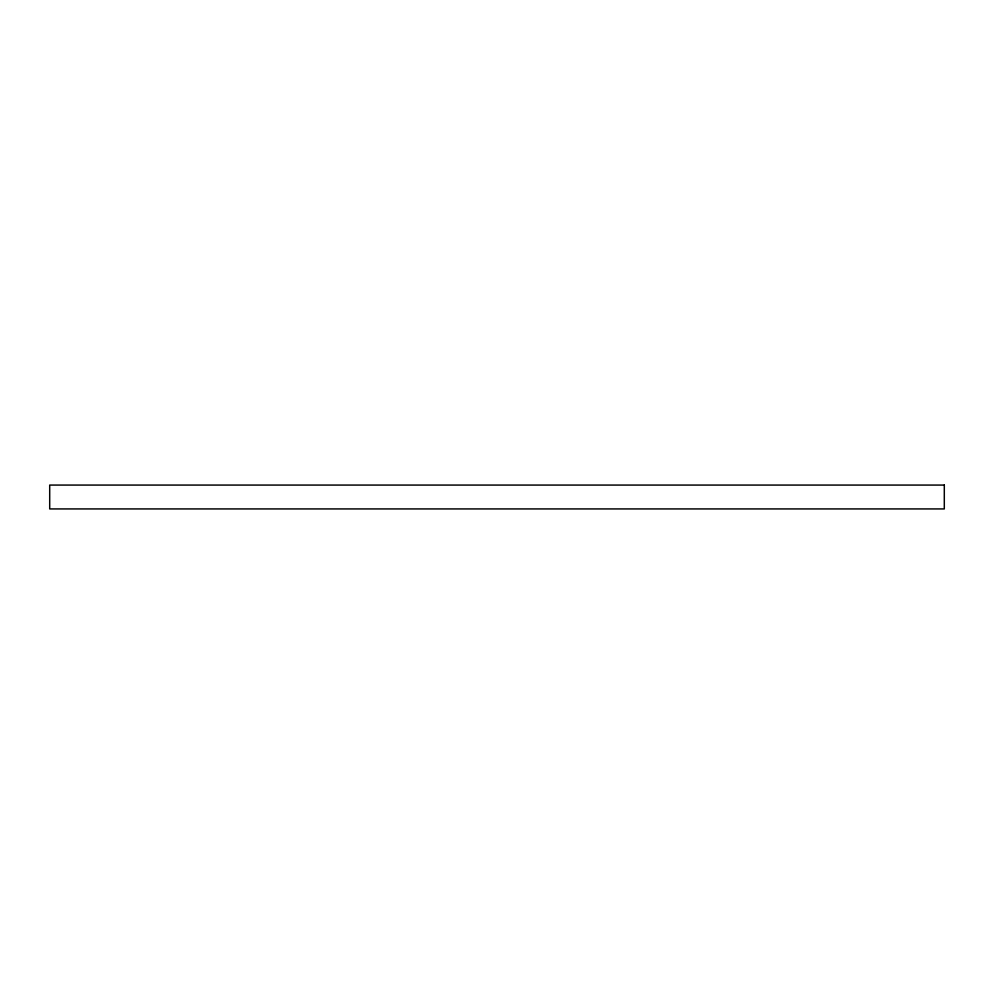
<?xml version="1.0" encoding="UTF-8"?>
<svg xmlns="http://www.w3.org/2000/svg" width="994" height="994" viewBox="0 0 994 994"><rect width="100%" height="100%" fill="white"/><g stroke="black" fill="none" stroke-linecap="round" stroke-linejoin="round"><path stroke-width="1.49" d="M944.3 485.072L49.7 485.072L49.7 508.928L944.3 508.928L944.3 485.072"/></g></svg>
